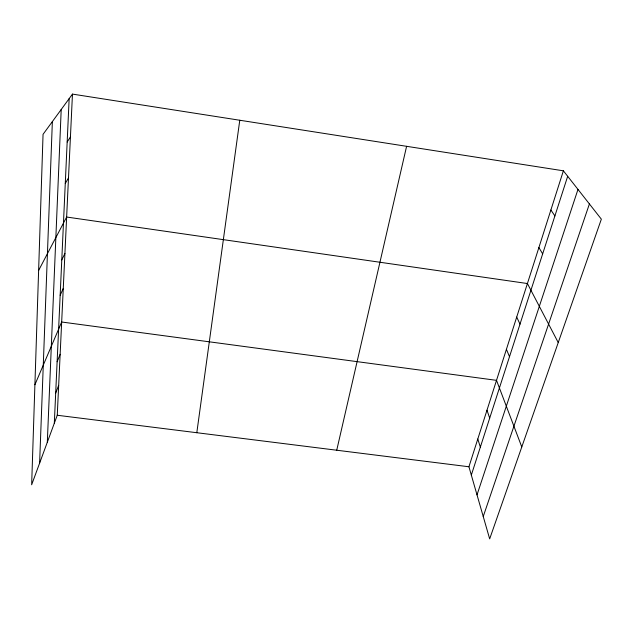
<?xml version="1.0" encoding="UTF-8"?>
<svg xmlns="http://www.w3.org/2000/svg" width="633" height="633" viewBox="0 0 633 633"><rect width="100%" height="100%" fill="white"/><g stroke="black" fill="none" stroke-linecap="round" stroke-linejoin="round"><path stroke-width="0.95" d="M39.618 463.15L52.357 121.615M47.309 442.269L61.203 109.509M54.311 423.24L69.155 98.629M72.463 94.103L43.052 134.331L31.65 484.775L57.255 415.256L72.463 94.103L563.386 170.815L601.35 219.16L489.673 538.897L468.934 466.766L563.386 170.815M196.808 432.719L239.772 120.246M336.732 450.221L406.6 146.31M471.324 475.082L567.682 176.283M477.013 494.871L577.984 189.402M483.24 516.528L589.402 203.945M55.688 393.085L58.671 385.355M57.128 361.76L60.143 354.29M34.91 384.729L61.67 322.007L496.517 380.346L521.782 446.953M60.167 295.255L63.26 288.426M61.781 259.926L64.914 253.461M38.629 270.441L66.639 217.032L527.416 283.537L558.243 342.572M65.278 183.467L68.499 177.865M67.169 142.021L70.437 136.934M57.255 415.256L468.934 466.766M550.876 210.006L554.896 215.94M538.897 247.543L542.655 253.896M516.71 317.078L520.002 324.136M506.416 349.321L509.51 356.688M486.983 410.224L489.697 418.112M477.796 439.009L480.344 447.127"/></g></svg>
